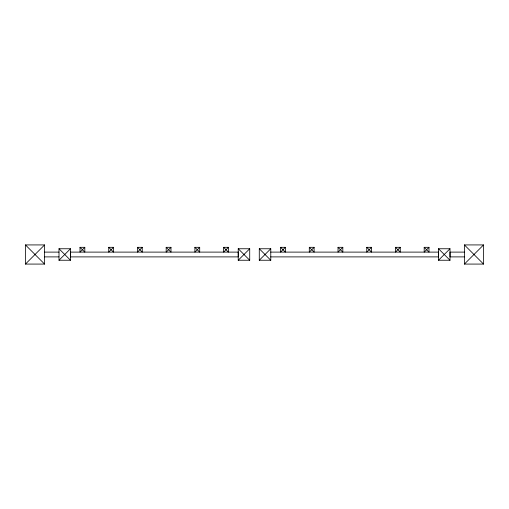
<?xml version="1.0" encoding="UTF-8"?>
<svg xmlns="http://www.w3.org/2000/svg" width="509" height="509" viewBox="0 0 509 509"><rect width="100%" height="100%" fill="white"/><g stroke="black" fill="none" stroke-linecap="round" stroke-linejoin="round"><path stroke-width="0.76" d="M25.45 264.076L44.595 244.924L25.45 244.924L25.45 264.076L44.595 264.076L44.595 244.924M59.006 260.245L70.496 248.755L70.496 260.245L59.006 260.245L59.006 248.755L70.496 248.755M84.806 247.317L80.021 252.108L80.021 247.317L84.806 247.317L84.806 252.108L80.021 247.317M113.526 247.317L108.741 252.108L108.741 247.317L113.526 247.317L113.526 252.108L108.741 247.317M142.246 247.317L137.462 252.108L137.462 247.317L142.246 247.317L142.246 252.108L137.462 247.317M170.967 247.317L166.182 252.108L166.182 247.317L170.967 247.317L170.967 252.108L166.182 247.317M199.693 247.317L194.902 252.108L194.902 247.317L199.693 247.317L199.693 252.108L194.902 247.317M228.414 247.317L223.623 252.108L223.623 247.317L228.414 247.317L228.414 252.108L223.623 247.317M238.225 260.245L249.715 248.755L249.715 260.245L238.225 260.245L238.225 248.755L249.715 248.755M259.285 260.245L270.775 248.755L270.775 260.245L259.285 260.245L259.285 248.755L270.775 248.755M285.377 247.317L280.586 252.108L280.586 247.317L285.377 247.317L285.377 252.108L280.586 247.317M314.098 247.317L309.307 252.108L309.307 247.317L314.098 247.317L314.098 252.108L309.307 247.317M342.818 247.317L338.033 252.108L338.033 247.317L342.818 247.317L342.818 252.108L338.033 247.317M371.538 247.317L366.754 252.108L366.754 247.317L371.538 247.317L371.538 252.108L366.754 247.317M400.259 247.317L395.474 252.108L395.474 247.317L400.259 247.317L400.259 252.108L395.474 247.317M428.979 247.317L424.194 252.108L424.194 247.317L428.979 247.317L428.979 252.108L424.194 247.317M438.504 260.245L449.994 248.755L449.994 260.245L438.504 260.245L438.504 248.755L449.994 248.755M464.405 264.076L483.55 244.924L483.55 264.076L464.405 264.076L464.405 244.924L483.55 244.924M44.595 252.108L58.955 252.108M270.718 252.108L438.637 252.108L438.637 256.892L270.718 256.892M464.405 252.108L450.045 252.108L450.045 256.892L464.405 256.892M44.595 256.892L58.955 256.892M464.405 244.924L483.55 264.076M438.504 248.755L449.994 260.245M259.285 248.755L270.775 260.245M238.225 248.755L249.715 260.245M59.006 248.755L70.496 260.245M25.45 244.924L44.595 264.076M238.282 252.108L70.363 252.108L70.363 256.892L238.282 256.892L238.237 252.108"/></g></svg>
